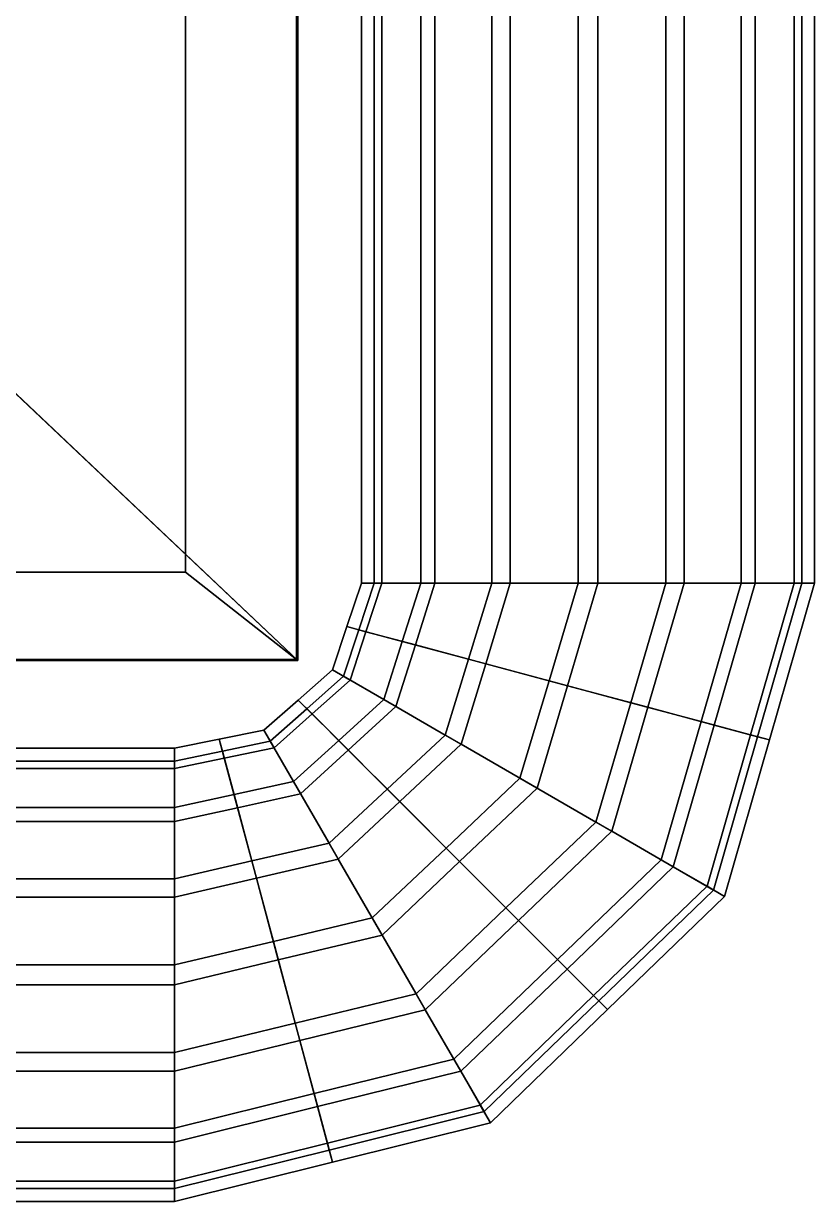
# Model space of a CAD drawing. Extents: x -9.3 to 15.5, y -7 to 5.4.
# Drawn here: x 5.307 to 5.805, y -6.396 to -5.654 of the extents above; entities that cross this region are included whole.
import ezdxf

# ---------------------------------------------------------------- set-up
doc = ezdxf.new("R2010")
doc.units = 0

msp = doc.modelspace()

# ---------------------------------------------------------------- linework, layer by layer
for points in [[(5.20877, 4.8, 11), (5.20877, -5.8, 11), (5.47959, -6.05565, 11), (5.47959, 5.05565, 11)], [(5.47877, 5.055, 10.8), (5.47877, -6.055, 10.8), (5.40877, -6, 10.8), (5.40877, 5, 10.8)], [(5.47959, 5.05565, 11), (5.47959, -6.05565, 11), (5.47877, -6.055, 11), (5.47877, 5.055, 11)], [(5.47877, 5.055, 11), (5.47877, -6.055, 11), (5.47877, -6.055, 10.8), (5.47877, 5.055, 10.8)], [(5.40877, -4, 5.5), (5.40877, 5, 5.5), (5.40877, 5, 10.8), (5.40877, -6, 10.8)], [(5.40877, -6, 5.5), (5.40877, -4, 5.5), (5.40877, -6, 10.8)], [(5.40877, -4, 1.1), (5.40877, -6, 1.1), (5.40877, -6), (5.40877, -4)], [(5.40877, -4, 5.5), (5.40877, -6, 5.5), (5.40877, -6, 1.1), (5.40877, -4, 1.1)], [(5.51964, -5.4689, 6.73954), (5.5277, -5.4689, 6.68429), (5.5277, -6.00698, 6.68429), (5.51964, -6.00698, 6.73954)], [(5.51964, -5.4689, 6.73954), (5.51964, -6.00698, 6.73954), (5.53248, -6.00698, 6.79388), (5.53248, -5.4689, 6.79388)], [(5.55704, -5.4689, 6.63678), (5.55704, -6.00698, 6.63678), (5.5277, -6.00698, 6.68429), (5.5277, -5.4689, 6.68429)], [(5.56585, -5.4689, 6.83864), (5.53248, -5.4689, 6.79388), (5.53248, -6.00698, 6.79388), (5.56585, -6.00698, 6.83864)], [(5.55704, -5.4689, 6.63678), (5.6018, -5.4689, 6.60342), (5.6018, -6.00698, 6.60342), (5.55704, -6.00698, 6.63678)], [(5.56585, -5.4689, 6.83864), (5.56585, -6.00698, 6.83864), (5.61336, -6.00698, 6.86798), (5.61336, -5.4689, 6.86798)], [(5.65614, -5.4689, 6.59057), (5.65614, -6.00698, 6.59057), (5.6018, -6.00698, 6.60342), (5.6018, -5.4689, 6.60342)], [(5.66861, -5.4689, 6.87604), (5.61336, -5.4689, 6.86798), (5.61336, -6.00698, 6.86798), (5.66861, -6.00698, 6.87604)], [(5.65614, -5.4689, 6.59057), (5.71139, -5.4689, 6.59863), (5.71139, -6.00698, 6.59863), (5.65614, -6.00698, 6.59057)], [(5.66861, -5.4689, 6.87604), (5.66861, -6.00698, 6.87604), (5.72294, -6.00698, 6.8632), (5.72294, -5.4689, 6.8632)], [(5.7589, -5.4689, 6.62797), (5.7589, -6.00698, 6.62797), (5.71139, -6.00698, 6.59863), (5.71139, -5.4689, 6.59863)], [(5.76771, -5.4689, 6.82983), (5.72294, -5.4689, 6.8632), (5.72294, -6.00698, 6.8632), (5.76771, -6.00698, 6.82983)], [(5.7589, -5.4689, 6.62797), (5.79227, -5.4689, 6.67274), (5.79227, -6.00698, 6.67274), (5.7589, -6.00698, 6.62797)], [(5.76771, -5.4689, 6.82983), (5.76771, -6.00698, 6.82983), (5.79705, -6.00698, 6.78232), (5.79705, -5.4689, 6.78232)], [(5.80511, -5.4689, 6.72707), (5.80511, -6.00698, 6.72707), (5.79227, -6.00698, 6.67274), (5.79227, -5.4689, 6.67274)], [(5.80511, -5.4689, 6.72707), (5.79705, -5.4689, 6.78232), (5.79705, -6.00698, 6.78232), (5.80511, -6.00698, 6.72707)], [(5.20877, -5.8, 11), (-8.39123, -5.8, 11), (-8.66206, -6.05565, 11), (5.47959, -6.05565, 11)], [(5.47877, -6.055, 10.8), (-8.66123, -6.055, 10.8), (-8.59154, -6.00024, 10.8), (5.40877, -6, 10.8)], [(-0.59123, -6, 9), (5.40877, -6, 10.8), (-8.59154, -6.00024, 10.8), (-2.59123, -6, 9)], [(5.40877, -6, 10.8), (-0.59123, -6, 9), (0.40877, -6, 9)], [(2.40877, -6, 9), (5.40877, -6, 10.8), (0.40877, -6, 9)], [(5.40877, -6, 10.8), (2.40877, -6, 9), (3.40877, -6, 9)], [(5.40877, -6, 1.1), (3.40877, -6, 1.1), (3.40877, -6), (5.40877, -6)], [(5.40877, -6, 1.1), (3.40877, -6, 2.2), (3.40877, -6, 1.1)], [(5.40877, -6, 5.5), (3.40877, -6, 4.1), (3.40877, -6, 2.2), (5.40877, -6, 1.1)], [(3.40877, -6, 4.1), (5.40877, -6, 5.5), (3.40877, -6, 5.5)], [(3.40877, -6, 5.5), (5.40877, -6, 5.5), (3.40877, -6, 7.6)], [(5.40877, -6, 10.8), (3.40877, -6, 9), (3.40877, -6, 7.6), (5.40877, -6, 5.5)], [(5.51047, -6.03423, 6.73954), (5.52245, -6.03744, 6.79388), (5.53248, -6.00698, 6.79388), (5.51964, -6.00698, 6.73954)], [(5.51047, -6.03423, 6.73954), (5.51964, -6.00698, 6.73954), (5.5277, -6.00698, 6.68429), (5.51799, -6.03625, 6.68429)], [(5.54536, -6.04358, 6.63678), (5.51799, -6.03625, 6.68429), (5.5277, -6.00698, 6.68429), (5.55704, -6.00698, 6.63678)], [(5.55358, -6.04579, 6.83864), (5.56585, -6.00698, 6.83864), (5.53248, -6.00698, 6.79388), (5.52245, -6.03744, 6.79388)], [(5.54536, -6.04358, 6.63678), (5.55704, -6.00698, 6.63678), (5.6018, -6.00698, 6.60342), (5.58713, -6.05478, 6.60342)], [(5.55358, -6.04579, 6.83864), (5.59791, -6.05766, 6.86798), (5.61336, -6.00698, 6.86798), (5.56585, -6.00698, 6.83864)], [(5.63783, -6.06836, 6.59057), (5.58713, -6.05478, 6.60342), (5.6018, -6.00698, 6.60342), (5.65614, -6.00698, 6.59057)], [(5.64945, -6.07148, 6.87604), (5.66861, -6.00698, 6.87604), (5.61336, -6.00698, 6.86798), (5.59791, -6.05766, 6.86798)], [(5.63783, -6.06836, 6.59057), (5.65614, -6.00698, 6.59057), (5.71139, -6.00698, 6.59863), (5.68937, -6.08217, 6.59863)], [(5.64945, -6.07148, 6.87604), (5.70015, -6.08506, 6.8632), (5.72294, -6.00698, 6.8632), (5.66861, -6.00698, 6.87604)], [(5.7337, -6.09405, 6.62797), (5.68937, -6.08217, 6.59863), (5.71139, -6.00698, 6.59863), (5.7589, -6.00698, 6.62797)], [(5.74192, -6.09625, 6.82983), (5.76771, -6.00698, 6.82983), (5.72294, -6.00698, 6.8632), (5.70015, -6.08506, 6.8632)], [(5.7337, -6.09405, 6.62797), (5.7589, -6.00698, 6.62797), (5.79227, -6.00698, 6.67274), (5.76483, -6.10239, 6.67274)], [(5.74192, -6.09625, 6.82983), (5.76929, -6.10359, 6.78232), (5.79705, -6.00698, 6.78232), (5.76771, -6.00698, 6.82983)], [(5.77681, -6.1056, 6.72707), (5.76483, -6.10239, 6.67274), (5.79227, -6.00698, 6.67274), (5.80511, -6.00698, 6.72707)], [(5.77681, -6.1056, 6.72707), (5.80511, -6.00698, 6.72707), (5.79705, -6.00698, 6.78232), (5.76929, -6.10359, 6.78232)], [(5.51047, -6.03423, 6.73954), (5.51799, -6.03625, 6.68429), (5.50827, -6.06551, 6.68429), (5.50129, -6.06148, 6.73954)], [(5.51047, -6.03423, 6.73954), (5.50129, -6.06148, 6.73954), (5.51242, -6.06791, 6.79388), (5.52245, -6.03744, 6.79388)], [(5.54536, -6.04358, 6.63678), (5.53368, -6.08018, 6.63678), (5.50827, -6.06551, 6.68429), (5.51799, -6.03625, 6.68429)], [(5.55358, -6.04579, 6.83864), (5.52245, -6.03744, 6.79388), (5.51242, -6.06791, 6.79388), (5.54131, -6.08459, 6.83864)], [(5.54536, -6.04358, 6.63678), (5.58713, -6.05478, 6.60342), (5.57245, -6.10257, 6.60342), (5.53368, -6.08018, 6.63678)], [(5.55358, -6.04579, 6.83864), (5.54131, -6.08459, 6.83864), (5.58245, -6.10834, 6.86798), (5.59791, -6.05766, 6.86798)], [(5.47959, -6.05565, 11), (-8.66206, -6.05565, 11), (-8.66123, -6.055, 11), (5.47877, -6.055, 11)], [(5.47877, -6.055, 11), (-8.66123, -6.055, 11), (-8.66123, -6.055, 10.8), (5.47877, -6.055, 10.8)], [(5.47972, -6.0805, 6.73954), (5.4885, -6.08927, 6.79388), (5.51242, -6.06791, 6.79388), (5.50129, -6.06148, 6.73954)], [(5.47972, -6.0805, 6.73954), (5.50129, -6.06148, 6.73954), (5.50827, -6.06551, 6.68429), (5.48523, -6.086, 6.68429)], [(5.63783, -6.06836, 6.59057), (5.61951, -6.12974, 6.59057), (5.57245, -6.10257, 6.60342), (5.58713, -6.05478, 6.60342)], [(5.64945, -6.07148, 6.87604), (5.59791, -6.05766, 6.86798), (5.58245, -6.10834, 6.86798), (5.6303, -6.13597, 6.87604)], [(5.50527, -6.10604, 6.63678), (5.48523, -6.086, 6.68429), (5.50827, -6.06551, 6.68429), (5.53368, -6.08018, 6.63678)], [(5.51129, -6.11206, 6.83864), (5.54131, -6.08459, 6.83864), (5.51242, -6.06791, 6.79388), (5.4885, -6.08927, 6.79388)], [(5.63783, -6.06836, 6.59057), (5.68937, -6.08217, 6.59863), (5.66736, -6.15736, 6.59863), (5.61951, -6.12974, 6.59057)], [(5.64945, -6.07148, 6.87604), (5.6303, -6.13597, 6.87604), (5.67736, -6.16314, 6.8632), (5.70015, -6.08506, 6.8632)], [(5.47972, -6.0805, 6.73954), (5.48523, -6.086, 6.68429), (5.46218, -6.10649, 6.68429), (5.45815, -6.09951, 6.73954)], [(5.47972, -6.0805, 6.73954), (5.45815, -6.09951, 6.73954), (5.46458, -6.11063, 6.79388), (5.4885, -6.08927, 6.79388)], [(5.50527, -6.10604, 6.63678), (5.53368, -6.08018, 6.63678), (5.57245, -6.10257, 6.60342), (5.53584, -6.13662, 6.60342)], [(5.7337, -6.09405, 6.62797), (5.7085, -6.18111, 6.62797), (5.66736, -6.15736, 6.59863), (5.68937, -6.08217, 6.59863)], [(5.50527, -6.10604, 6.63678), (5.47685, -6.1319, 6.63678), (5.46218, -6.10649, 6.68429), (5.48523, -6.086, 6.68429)], [(5.51129, -6.11206, 6.83864), (5.4885, -6.08927, 6.79388), (5.46458, -6.11063, 6.79388), (5.48126, -6.13953, 6.83864)], [(5.51129, -6.11206, 6.83864), (5.54373, -6.14451, 6.86798), (5.58245, -6.10834, 6.86798), (5.54131, -6.08459, 6.83864)], [(5.74192, -6.09625, 6.82983), (5.70015, -6.08506, 6.8632), (5.67736, -6.16314, 6.8632), (5.71613, -6.18552, 6.82983)], [(5.7337, -6.09405, 6.62797), (5.76483, -6.10239, 6.67274), (5.73739, -6.1978, 6.67274), (5.7085, -6.18111, 6.62797)], [(5.74192, -6.09625, 6.82983), (5.71613, -6.18552, 6.82983), (5.74154, -6.20019, 6.78232), (5.76929, -6.10359, 6.78232)], [(5.42997, -6.10519, 6.73954), (5.43198, -6.11271, 6.68429), (5.40178, -6.11893, 6.68429), (5.40178, -6.11087, 6.73954)], [(5.42997, -6.10519, 6.73954), (5.40178, -6.11087, 6.73954), (5.40178, -6.12371, 6.79388), (5.43318, -6.11717, 6.79388)], [(5.42997, -6.10519, 6.73954), (5.43318, -6.11717, 6.79388), (5.46458, -6.11063, 6.79388), (5.45815, -6.09951, 6.73954)], [(5.42997, -6.10519, 6.73954), (5.45815, -6.09951, 6.73954), (5.46218, -6.10649, 6.68429), (5.43198, -6.11271, 6.68429)], [(5.50527, -6.10604, 6.63678), (5.53584, -6.13662, 6.60342), (5.49924, -6.17067, 6.60342), (5.47685, -6.1319, 6.63678)], [(5.57296, -6.17373, 6.59057), (5.53584, -6.13662, 6.60342), (5.57245, -6.10257, 6.60342), (5.61951, -6.12974, 6.59057)], [(5.77681, -6.1056, 6.72707), (5.74852, -6.20422, 6.72707), (5.73739, -6.1978, 6.67274), (5.76483, -6.10239, 6.67274)], [(5.77681, -6.1056, 6.72707), (5.76929, -6.10359, 6.78232), (5.74154, -6.20019, 6.78232), (5.74852, -6.20422, 6.72707)], [(-1.5948, -6.11087, 6.73954), (-1.5948, -6.12371, 6.79388), (5.40178, -6.12371, 6.79388), (5.40178, -6.11087, 6.73954)], [(-1.5948, -6.11087, 6.73954), (5.40178, -6.11087, 6.73954), (5.40178, -6.11893, 6.68429), (-1.5948, -6.11893, 6.68429)], [(5.43932, -6.14008, 6.63678), (5.40178, -6.14827, 6.63678), (5.40178, -6.11893, 6.68429), (5.43198, -6.11271, 6.68429)], [(5.43932, -6.14008, 6.63678), (5.43198, -6.11271, 6.68429), (5.46218, -6.10649, 6.68429), (5.47685, -6.1319, 6.63678)], [(5.44152, -6.14831, 6.83864), (5.48126, -6.13953, 6.83864), (5.46458, -6.11063, 6.79388), (5.43318, -6.11717, 6.79388)], [(5.51129, -6.11206, 6.83864), (5.48126, -6.13953, 6.83864), (5.50501, -6.18067, 6.86798), (5.54373, -6.14451, 6.86798)], [(5.58147, -6.18224, 6.87604), (5.6303, -6.13597, 6.87604), (5.58245, -6.10834, 6.86798), (5.54373, -6.14451, 6.86798)], [(-1.5948, -6.14827, 6.63678), (-1.5948, -6.11893, 6.68429), (5.40178, -6.11893, 6.68429), (5.40178, -6.14827, 6.63678)], [(5.44152, -6.14831, 6.83864), (5.43318, -6.11717, 6.79388), (5.40178, -6.12371, 6.79388), (5.40178, -6.15708, 6.83864)], [(-1.5948, -6.15708, 6.83864), (5.40178, -6.15708, 6.83864), (5.40178, -6.12371, 6.79388), (-1.5948, -6.12371, 6.79388)], [(5.43932, -6.14008, 6.63678), (5.47685, -6.1319, 6.63678), (5.49924, -6.17067, 6.60342), (5.45051, -6.18185, 6.60342)], [(5.57296, -6.17373, 6.59057), (5.61951, -6.12974, 6.59057), (5.66736, -6.15736, 6.59863), (5.61069, -6.21147, 6.59863)], [(5.43932, -6.14008, 6.63678), (5.45051, -6.18185, 6.60342), (5.40178, -6.19304, 6.60342), (5.40178, -6.14827, 6.63678)], [(5.44152, -6.14831, 6.83864), (5.4534, -6.19263, 6.86798), (5.50501, -6.18067, 6.86798), (5.48126, -6.13953, 6.83864)], [(5.57296, -6.17373, 6.59057), (5.52641, -6.21772, 6.59057), (5.49924, -6.17067, 6.60342), (5.53584, -6.13662, 6.60342)], [(5.58147, -6.18224, 6.87604), (5.61858, -6.21936, 6.8632), (5.67736, -6.16314, 6.8632), (5.6303, -6.13597, 6.87604)], [(-1.5948, -6.14827, 6.63678), (5.40178, -6.14827, 6.63678), (5.40178, -6.19304, 6.60342), (-1.5948, -6.19304, 6.60342)], [(5.44152, -6.14831, 6.83864), (5.40178, -6.15708, 6.83864), (5.40178, -6.20459, 6.86798), (5.4534, -6.19263, 6.86798)], [(5.58147, -6.18224, 6.87604), (5.54373, -6.14451, 6.86798), (5.50501, -6.18067, 6.86798), (5.53264, -6.22852, 6.87604)], [(-1.5948, -6.15708, 6.83864), (-1.5948, -6.20459, 6.86798), (5.40178, -6.20459, 6.86798), (5.40178, -6.15708, 6.83864)], [(5.64314, -6.24391, 6.62797), (5.61069, -6.21147, 6.59863), (5.66736, -6.15736, 6.59863), (5.7085, -6.18111, 6.62797)], [(5.64916, -6.24993, 6.82983), (5.71613, -6.18552, 6.82983), (5.67736, -6.16314, 6.8632), (5.61858, -6.21936, 6.8632)], [(5.4641, -6.23255, 6.59057), (5.45051, -6.18185, 6.60342), (5.49924, -6.17067, 6.60342), (5.52641, -6.21772, 6.59057)], [(5.57296, -6.17373, 6.59057), (5.61069, -6.21147, 6.59863), (5.55403, -6.26557, 6.59863), (5.52641, -6.21772, 6.59057)], [(5.4641, -6.23255, 6.59057), (5.40178, -6.24737, 6.59057), (5.40178, -6.19304, 6.60342), (5.45051, -6.18185, 6.60342)], [(5.46721, -6.24418, 6.87604), (5.53264, -6.22852, 6.87604), (5.50501, -6.18067, 6.86798), (5.4534, -6.19263, 6.86798)], [(5.58147, -6.18224, 6.87604), (5.53264, -6.22852, 6.87604), (5.55981, -6.27558, 6.8632), (5.61858, -6.21936, 6.8632)], [(5.64314, -6.24391, 6.62797), (5.7085, -6.18111, 6.62797), (5.73739, -6.1978, 6.67274), (5.66593, -6.2667, 6.67274)], [(5.64916, -6.24993, 6.82983), (5.6692, -6.26997, 6.78232), (5.74154, -6.20019, 6.78232), (5.71613, -6.18552, 6.82983)], [(-1.5948, -6.24737, 6.59057), (-1.5948, -6.19304, 6.60342), (5.40178, -6.19304, 6.60342), (5.40178, -6.24737, 6.59057)], [(5.46721, -6.24418, 6.87604), (5.4534, -6.19263, 6.86798), (5.40178, -6.20459, 6.86798), (5.40178, -6.25984, 6.87604)], [(5.6747, -6.27548, 6.72707), (5.66593, -6.2667, 6.67274), (5.73739, -6.1978, 6.67274), (5.74852, -6.20422, 6.72707)], [(5.6747, -6.27548, 6.72707), (5.74852, -6.20422, 6.72707), (5.74154, -6.20019, 6.78232), (5.6692, -6.26997, 6.78232)], [(-1.5948, -6.25984, 6.87604), (5.40178, -6.25984, 6.87604), (5.40178, -6.20459, 6.86798), (-1.5948, -6.20459, 6.86798)], [(5.64314, -6.24391, 6.62797), (5.57778, -6.30671, 6.62797), (5.55403, -6.26557, 6.59863), (5.61069, -6.21147, 6.59863)], [(5.4641, -6.23255, 6.59057), (5.52641, -6.21772, 6.59057), (5.55403, -6.26557, 6.59863), (5.47791, -6.2841, 6.59863)], [(5.64916, -6.24993, 6.82983), (5.61858, -6.21936, 6.8632), (5.55981, -6.27558, 6.8632), (5.58219, -6.31434, 6.82983)], [(5.46721, -6.24418, 6.87604), (5.48079, -6.29488, 6.8632), (5.55981, -6.27558, 6.8632), (5.53264, -6.22852, 6.87604)], [(5.4641, -6.23255, 6.59057), (5.47791, -6.2841, 6.59863), (5.40178, -6.30262, 6.59863), (5.40178, -6.24737, 6.59057)], [(5.46721, -6.24418, 6.87604), (5.40178, -6.25984, 6.87604), (5.40178, -6.31418, 6.8632), (5.48079, -6.29488, 6.8632)], [(5.64314, -6.24391, 6.62797), (5.66593, -6.2667, 6.67274), (5.59447, -6.33561, 6.67274), (5.57778, -6.30671, 6.62797)], [(-1.5948, -6.24737, 6.59057), (5.40178, -6.24737, 6.59057), (5.40178, -6.30262, 6.59863), (-1.5948, -6.30262, 6.59863)], [(5.64916, -6.24993, 6.82983), (5.58219, -6.31434, 6.82983), (5.59686, -6.33975, 6.78232), (5.6692, -6.26997, 6.78232)], [(-1.5948, -6.25984, 6.87604), (-1.5948, -6.31418, 6.8632), (5.40178, -6.31418, 6.8632), (5.40178, -6.25984, 6.87604)], [(5.48978, -6.32842, 6.62797), (5.47791, -6.2841, 6.59863), (5.55403, -6.26557, 6.59863), (5.57778, -6.30671, 6.62797)], [(5.6747, -6.27548, 6.72707), (5.60089, -6.34673, 6.72707), (5.59447, -6.33561, 6.67274), (5.66593, -6.2667, 6.67274)], [(5.49199, -6.33664, 6.82983), (5.58219, -6.31434, 6.82983), (5.55981, -6.27558, 6.8632), (5.48079, -6.29488, 6.8632)], [(5.6747, -6.27548, 6.72707), (5.6692, -6.26997, 6.78232), (5.59686, -6.33975, 6.78232), (5.60089, -6.34673, 6.72707)], [(5.48978, -6.32842, 6.62797), (5.40178, -6.35013, 6.62797), (5.40178, -6.30262, 6.59863), (5.47791, -6.2841, 6.59863)], [(5.49199, -6.33664, 6.82983), (5.48079, -6.29488, 6.8632), (5.40178, -6.31418, 6.8632), (5.40178, -6.35894, 6.82983)], [(-1.5948, -6.35013, 6.62797), (-1.5948, -6.30262, 6.59863), (5.40178, -6.30262, 6.59863), (5.40178, -6.35013, 6.62797)], [(5.48978, -6.32842, 6.62797), (5.57778, -6.30671, 6.62797), (5.59447, -6.33561, 6.67274), (5.49813, -6.35955, 6.67274)], [(-1.5948, -6.35894, 6.82983), (5.40178, -6.35894, 6.82983), (5.40178, -6.31418, 6.8632), (-1.5948, -6.31418, 6.8632)], [(5.49199, -6.33664, 6.82983), (5.49932, -6.36402, 6.78232), (5.59686, -6.33975, 6.78232), (5.58219, -6.31434, 6.82983)], [(5.48978, -6.32842, 6.62797), (5.49813, -6.35955, 6.67274), (5.40178, -6.3835, 6.67274), (5.40178, -6.35013, 6.62797)], [(5.50134, -6.37154, 6.72707), (5.49813, -6.35955, 6.67274), (5.59447, -6.33561, 6.67274), (5.60089, -6.34673, 6.72707)], [(5.49199, -6.33664, 6.82983), (5.40178, -6.35894, 6.82983), (5.40178, -6.38828, 6.78232), (5.49932, -6.36402, 6.78232)], [(5.50134, -6.37154, 6.72707), (5.60089, -6.34673, 6.72707), (5.59686, -6.33975, 6.78232), (5.49932, -6.36402, 6.78232)], [(-1.5948, -6.35013, 6.62797), (5.40178, -6.35013, 6.62797), (5.40178, -6.3835, 6.67274), (-1.5948, -6.3835, 6.67274)], [(-1.5948, -6.35894, 6.82983), (-1.5948, -6.38828, 6.78232), (5.40178, -6.38828, 6.78232), (5.40178, -6.35894, 6.82983)], [(5.50134, -6.37154, 6.72707), (5.40178, -6.39634, 6.72707), (5.40178, -6.3835, 6.67274), (5.49813, -6.35955, 6.67274)], [(5.50134, -6.37154, 6.72707), (5.49932, -6.36402, 6.78232), (5.40178, -6.38828, 6.78232), (5.40178, -6.39634, 6.72707)], [(-1.5948, -6.39634, 6.72707), (-1.5948, -6.3835, 6.67274), (5.40178, -6.3835, 6.67274), (5.40178, -6.39634, 6.72707)], [(-1.5948, -6.39634, 6.72707), (5.40178, -6.39634, 6.72707), (5.40178, -6.38828, 6.78232), (-1.5948, -6.38828, 6.78232)]]:
    msp.add_3dface(points)

doc.saveas('drawing.dxf')
